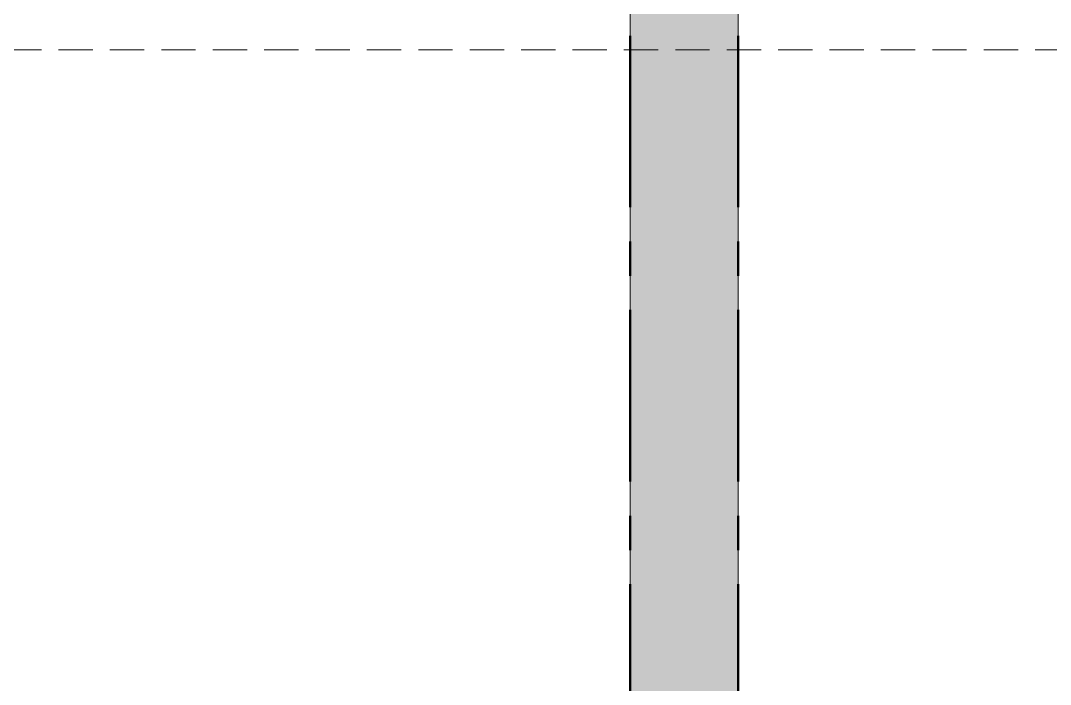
# Model space of a CAD drawing. Header units: millimetres. Extents: x -20000 to 230000, y -17405 to 24510.
# Drawn here: x 44795.4 to 44986.2, y -15959.6 to -15836.7 of the extents above; entities that cross this region are included whole.
import ezdxf

# ---------------------------------------------------------------- set-up
doc = ezdxf.new("R2010")
doc.units = ezdxf.units.MM
doc.linetypes.add('AXES', pattern=[50.8, 31.75, -6.35, 6.35, -6.35])
doc.linetypes.add('CACHE', pattern=[9.525, 6.35, -3.175])
doc.layers.get('0').update_dxf_attribs({"lineweight": 13})
doc.layers.add('0 - Invisible', color=43, linetype='Continuous', lineweight=0, plot=False)
doc.layers.add('1 - Axe', color=1, linetype='AXES', lineweight=0)
doc.layers.add('1 - INTERROMPU', color=253, linetype='CACHE', lineweight=13)
doc.layers.add('1 - Cache', color=7, linetype='Continuous', lineweight=0, true_color=0xffffff)

# ---------------------------------------------------------------- blocks, each defined once
blk = doc.blocks.new('*U471')
at = {"layer": '1 - Cache'}
blk.add_hatch(color=256, dxfattribs=at).paths.add_polyline_path([(-10, 20), (-10, -500.66), (10, -500.66), (10, 20)])
at = {"layer": '0 - Invisible'}
blk.add_lwpolyline([(-10, 20), (-10, -500.66), (10, -500.66), (10, 20)], close=True, dxfattribs=at)
at = {"layer": '1 - Axe', "lineweight": 50}
for p, q in [((-10, 20), (-10, -500.66)), ((10, 20), (10, -500.66))]:
    blk.add_line(p, q, dxfattribs=at)

msp = doc.modelspace()

# ---------------------------------------------------------------- linework, layer by layer
at = {"layer": '1 - INTERROMPU'}
msp.add_line((44650, -15842.07), (45350, -15842.07), dxfattribs=at)

# ---------------------------------------------------------------- block references
msp.add_blockref('*U471', (44918.34, -15707.07))

doc.saveas('drawing.dxf')
